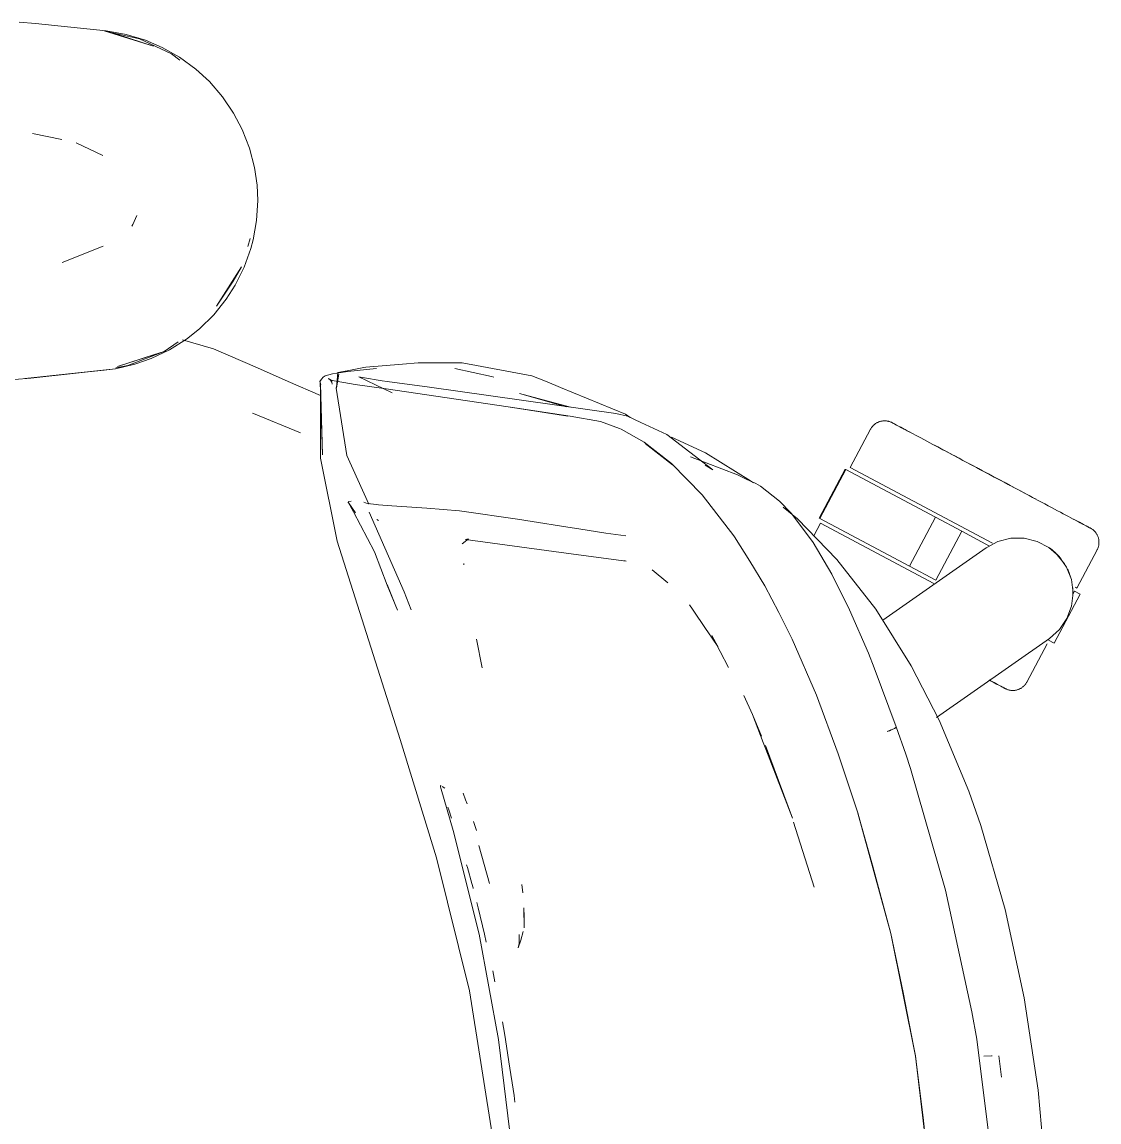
# Model space of a CAD drawing. Header units: millimetres. Extents: x 155927 to 326028, y -36033 to 97293.
# Drawn here: x 165830 to 166102.9, y 10483.5 to 10762 of the extents above; entities that cross this region are included whole.
import ezdxf

# ---------------------------------------------------------------- set-up
doc = ezdxf.new("R2010")
doc.units = ezdxf.units.MM
doc.header["$MEASUREMENT"] = 0
doc.layers.add('G-IMPT', color=8, linetype='CONTINUOUS', lineweight=9)
doc.layers.add('I-FURN', color=8, linetype='CONTINUOUS', lineweight=9)

msp = doc.modelspace()

# ---------------------------------------------------------------- linework, layer by layer
at = {"layer": 'G-IMPT'}
for p, q in [((165829.34, 10762.02), (165833.47, 10761.68)), ((165833.47, 10761.68), (165851.4, 10759.77)), ((165850.88, 10759.77), (165863.35, 10755.94)), ((165850.88, 10759.77), (165854.2, 10758.85)), ((165851.4, 10759.77), (165856.44, 10758.88)), ((165859.85, 10757.73), (165851.45, 10759.64)), ((165863.35, 10755.94), (165854.2, 10758.85)), ((165861.3, 10757.41), (165856.44, 10758.88)), ((165859.85, 10757.73), (165867.92, 10753.99)), ((165865.54, 10755.6), (165861.3, 10757.41)), ((165865.54, 10755.6), (165869.98, 10753.09)), ((165870.03, 10752.39), (165867.92, 10753.99)), ((165874.07, 10750.09), (165869.98, 10753.09)), ((165874.07, 10750.09), (165877.5, 10746.92)), ((165880.83, 10743.09), (165877.5, 10746.92)), ((165883.66, 10738.92), (165880.83, 10743.09)), ((165883.66, 10738.92), (165885.85, 10734.76)), ((165832.68, 10733.8), (165840.12, 10732.23)), ((165885.85, 10734.76), (165887.68, 10730.05)), ((165850.51, 10728.2), (165843.73, 10731.46)), ((165888.94, 10725.18), (165887.68, 10730.05)), ((165888.94, 10725.18), (165889.59, 10720.67)), ((165889.76, 10716.82), (165889.59, 10720.67)), ((165889.76, 10716.82), (165889.46, 10711.78)), ((165858.13, 10710.77), (165857.83, 10710.32)), ((165859.15, 10712.99), (165858.13, 10710.77)), ((165889.46, 10711.78), (165888.59, 10706.83)), ((165840.18, 10701.1), (165850.61, 10705.25)), ((165887.22, 10705.14), (165887.84, 10707.17)), ((165888.59, 10706.83), (165888.02, 10704.7)), ((165886.31, 10699.93), (165888.02, 10704.7)), ((165885.66, 10700.03), (165879.34, 10690.08)), ((165885.66, 10700.03), (165883.5, 10696.35)), ((165886.31, 10699.93), (165884.07, 10695.42)), ((165883.5, 10696.35), (165879.34, 10690.08)), ((165884.07, 10695.42), (165881.8, 10691.87)), ((165878.61, 10687.9), (165881.8, 10691.87)), ((165878.61, 10687.9), (165875.01, 10684.35)), ((165875.01, 10684.35), (165871.7, 10681.73)), ((165866.05, 10678.6), (165869.63, 10681.02)), ((165867.38, 10679), (165871.7, 10681.73)), ((165878.54, 10679.28), (165870.71, 10681.54)), ((165866.05, 10678.6), (165854.2, 10674.79)), ((165863.35, 10677.7), (165854.2, 10674.79)), ((165856.83, 10675), (165866.05, 10678.6)), ((165867.38, 10679), (165862.79, 10676.81)), ((165866.05, 10678.6), (165863.35, 10677.7)), ((165878.54, 10679.28), (165889.66, 10674.42)), ((165853.7, 10674.2), (165858.66, 10675.36)), ((165853.78, 10674.42), (165856.83, 10675)), ((165862.79, 10676.81), (165858.66, 10675.36)), ((165889.66, 10674.42), (165897.49, 10671)), ((165912.39, 10673.72), (165916.64, 10674.53)), ((165917.11, 10674.58), (165916.64, 10674.53)), ((165926.43, 10675.38), (165917.11, 10674.58)), ((165926.43, 10675.38), (165930.39, 10675.72)), ((165930.39, 10675.72), (165934.56, 10675.72)), ((165941.52, 10675.69), (165934.56, 10675.72)), ((165941.52, 10675.69), (165959.22, 10672.46)), ((165832.26, 10671.85), (165820.87, 10670.86)), ((165853.7, 10674.2), (165830.75, 10671.75)), ((165830.75, 10671.75), (165850.88, 10673.87)), ((165853.7, 10674.2), (165832.26, 10671.85)), ((165853.7, 10674.2), (165850.88, 10673.87)), ((165905.53, 10670.99), (165905.92, 10671.56)), ((165906.3, 10672.06), (165905.92, 10671.56)), ((165906.3, 10672.06), (165906.83, 10672.38)), ((165908.7, 10672.93), (165906.83, 10672.38)), ((165908.19, 10671.34), (165907.68, 10671.73)), ((165908.78, 10671.17), (165907.68, 10671.73)), ((165911.97, 10673.46), (165908.7, 10672.93)), ((165910.3, 10672.87), (165909.61, 10669.29)), ((165909.68, 10669.33), (165910.06, 10673.28)), ((165910.3, 10672.87), (165909.68, 10669.33)), ((165912.39, 10673.72), (165910.06, 10673.28)), ((165911.97, 10673.46), (165912.59, 10673.54)), ((165917.27, 10674.06), (165912.59, 10673.54)), ((165923.83, 10668.14), (165915.4, 10672.14)), ((165915.4, 10672.14), (165916.26, 10672)), ((165916.26, 10672), (165921.28, 10671.17)), ((165917.27, 10674.06), (165919.87, 10674.27)), ((165939.66, 10674.28), (165948.97, 10672.24)), ((165948.97, 10672.24), (165949.54, 10672.09)), ((165959.22, 10672.46), (165963.08, 10670.86)), ((165897.49, 10671), (165905.66, 10667.44)), ((165905.53, 10670.99), (165905.72, 10670.12)), ((165906.14, 10652.43), (165905.56, 10670.87)), ((165905.56, 10670.87), (165905.66, 10670.41)), ((165906.14, 10652.43), (165905.66, 10670.41)), ((165905.7, 10651.54), (165905.66, 10670.41)), ((165905.66, 10670.41), (165905.69, 10670.24)), ((165905.72, 10670.12), (165905.69, 10670.24)), ((165908.78, 10671.17), (165908.16, 10671.34)), ((165908.16, 10671.34), (165914.43, 10670.23)), ((165908.51, 10670.8), (165908.19, 10671.34)), ((165908.51, 10670.8), (165908.58, 10670.3)), ((165912.33, 10652.24), (165909.61, 10669.29)), ((165922.28, 10669.12), (165914.43, 10670.23)), ((165921.28, 10671.17), (165922.58, 10670.95)), ((165953.16, 10664.57), (165922.28, 10669.12)), ((165933.25, 10669.51), (165922.58, 10670.95)), ((165933.25, 10669.51), (165980.46, 10662.84)), ((165966.44, 10669.47), (165963.08, 10670.86)), ((165982.9, 10662.68), (165966.44, 10669.47)), ((165956.04, 10667.96), (165967.93, 10664.61)), ((165956.04, 10667.96), (165968.99, 10664.46)), ((165953.16, 10664.57), (165968.35, 10662.24)), ((165953.76, 10664.47), (165968.92, 10662.17)), ((165953.76, 10664.47), (165968.35, 10662.24)), ((165888.43, 10663), (165888.7, 10662.9)), ((165900.56, 10657.97), (165888.7, 10662.9)), ((165976.59, 10660.87), (165968.92, 10662.17)), ((165981.38, 10659.12), (165976.59, 10660.87)), ((165980.46, 10662.84), (165983.45, 10662.19)), ((165984.07, 10661.9), (165982.9, 10662.68)), ((165986.82, 10660.62), (165983.45, 10662.19)), ((165993.39, 10657.56), (165986.82, 10660.62)), ((165981.38, 10659.12), (165981.81, 10658.91)), ((165987.64, 10655.62), (165981.81, 10658.91)), ((165994.61, 10650.2), (165987.64, 10655.62)), ((165987.87, 10655.29), (165994.82, 10649.89)), ((165987.87, 10655.29), (165991.24, 10652.7)), ((166005.04, 10648.64), (165993.39, 10657.56)), ((166003.16, 10652.93), (165994.53, 10656.91)), ((165912.33, 10652.24), (165917.91, 10639.95)), ((165994.82, 10649.89), (165991.24, 10652.7)), ((166014.6, 10645.81), (166003.16, 10652.93)), ((165909.89, 10630.59), (165905.7, 10651.54)), ((165994.61, 10650.2), (166002.34, 10642.3)), ((165999.39, 10651.87), (166011.3, 10647.36)), ((166005.04, 10648.64), (166003.09, 10649.76)), ((166013.52, 10646.29), (166011.3, 10647.36)), ((166015.96, 10645.12), (166013.52, 10646.29)), ((166014.6, 10645.81), (166015.37, 10645.31)), ((166015.96, 10645.12), (166017.1, 10644.5)), ((166017.1, 10644.5), (166021.96, 10640.64)), ((166002.34, 10642.3), (166010.36, 10631.86)), ((165912.69, 10640.43), (165912.66, 10640.27)), ((165912.72, 10640.56), (165912.69, 10640.43)), ((165912.69, 10640.43), (165914.53, 10637.73)), ((165912.69, 10640.43), (165914.04, 10637.98)), ((165913.41, 10640.71), (165912.72, 10640.56)), ((165916.67, 10640.4), (165917.44, 10640.12)), ((165917.51, 10640.1), (165917.44, 10640.12)), ((165919.97, 10639.82), (165917.51, 10640.1)), ((165919.97, 10639.82), (165920.34, 10639.77)), ((165923.75, 10639.52), (165920.34, 10639.77)), ((165923.75, 10639.52), (165932.59, 10638.89)), ((165940.83, 10638.27), (165932.59, 10638.89)), ((165940.91, 10638.26), (165940.83, 10638.27)), ((165940.91, 10638.26), (165956.13, 10636.05)), ((166024.86, 10637.62), (166021.96, 10640.64)), ((166022.85, 10639.2), (166026.53, 10636.2)), ((165919.32, 10627.87), (165914.04, 10637.98)), ((165926.87, 10617.76), (165917.95, 10637.92)), ((165920.32, 10635.75), (165919.89, 10636.02)), ((165956.13, 10636.05), (165957.68, 10635.8)), ((165957.68, 10635.8), (165969.45, 10633.94)), ((166024.86, 10637.62), (166029.57, 10631.49)), ((166026.53, 10636.2), (166036.48, 10625.9)), ((165971.11, 10633.67), (165969.45, 10633.94)), ((165977.95, 10632.61), (165971.11, 10633.67)), ((165977.95, 10632.61), (165983.02, 10631.87)), ((165925.88, 10580.34), (165909.89, 10630.59)), ((165941.57, 10629.88), (165943.13, 10631.12)), ((165942.43, 10630.99), (165942.69, 10631.04)), ((165969.76, 10627.26), (165942.43, 10630.99)), ((165942.92, 10631.08), (165942.69, 10631.04)), ((166010.36, 10631.86), (166010.53, 10631.61)), ((166014.41, 10625.51), (166010.53, 10631.61)), ((166029.57, 10631.49), (166030.43, 10630.2)), ((166035.17, 10622.2), (166030.43, 10630.2)), ((165919.32, 10627.87), (165922.57, 10619.4)), ((165969.76, 10627.26), (165983.12, 10625.48)), ((165941.93, 10624.93), (165941.97, 10624.58)), ((165983.12, 10625.48), (165982.64, 10625.62)), ((166014.41, 10625.51), (166018.18, 10619.28)), ((166046.29, 10613.3), (166036.48, 10625.9)), ((165993.61, 10619.98), (165989.71, 10623.32)), ((166039.47, 10613.59), (166035.17, 10622.2)), ((166039.69, 10613.15), (166035.17, 10622.2)), ((166035.17, 10622.2), (166035.47, 10621.6)), ((166039.69, 10613.15), (166035.47, 10621.6)), ((165924.59, 10614.5), (165922.57, 10619.61)), ((165922.57, 10619.61), (165923.91, 10616.23)), ((165922.57, 10619.4), (165924.59, 10614.5)), ((166021.75, 10612.49), (166018.18, 10619.28)), ((165928.61, 10613.18), (165926.87, 10617.76)), ((165924.59, 10614.5), (165925.15, 10613.09)), ((165999.89, 10613.34), (165999.14, 10614.45)), ((166003.38, 10608.21), (165999.89, 10613.34)), ((166039.47, 10613.59), (166039.69, 10613.15)), ((166039.69, 10613.15), (166044.47, 10602.19)), ((166046.29, 10613.3), (166055.26, 10599.01)), ((166021.75, 10612.49), (166025.14, 10605.76)), ((166003.78, 10607.63), (166003.38, 10608.21)), ((166006.33, 10603.88), (166003.78, 10607.63)), ((165946.6, 10598.46), (165945.19, 10605.71)), ((166006.33, 10603.88), (166004.83, 10606.65)), ((166009.02, 10598.55), (166004.83, 10606.65)), ((166031.32, 10591.54), (166025.14, 10605.76)), ((166044.47, 10602.19), (166045.95, 10598.51)), ((166045.95, 10598.51), (166051.52, 10583.54)), ((166055.26, 10599.01), (166062.36, 10585.23)), ((166012.89, 10591.5), (166015.08, 10586.66)), ((166031.32, 10591.54), (166036.78, 10576.66)), ((166015.08, 10586.66), (166017.39, 10581.21)), ((166015.08, 10586.66), (166017.81, 10579.58)), ((166069.87, 10567.26), (166062.36, 10585.23)), ((166050.25, 10582.76), (166049.19, 10582.34)), ((166049.19, 10582.34), (166049.79, 10582.56)), ((166050.25, 10582.76), (166049.79, 10582.56)), ((166050.25, 10582.76), (166051.08, 10583.14)), ((166050.25, 10582.76), (166050.9, 10583.04)), ((166050.9, 10583.04), (166051.08, 10583.14)), ((166051.48, 10583.41), (166051.08, 10583.14)), ((166051.08, 10583.14), (166051.47, 10583.37)), ((166051.48, 10583.41), (166051.47, 10583.37)), ((166051.48, 10583.41), (166051.48, 10583.55)), ((166051.48, 10583.55), (166053.89, 10576.61)), ((166051.52, 10583.54), (166051.48, 10583.41)), ((165925.88, 10580.34), (165935.07, 10550.37)), ((166018.47, 10577.85), (166017.81, 10579.58)), ((166025.19, 10560.4), (166018.37, 10578.81)), ((166025.19, 10560.4), (166018.47, 10577.85)), ((166041.78, 10561.74), (166036.78, 10576.66)), ((166055.08, 10573.01), (166053.89, 10576.61)), ((166064.02, 10542.18), (166055.08, 10573.01)), ((165936.11, 10568.78), (165936.03, 10568.54)), ((165936.03, 10568.54), (165936.08, 10568.32)), ((165936.08, 10568.32), (165936.16, 10568.02)), ((165936.16, 10568.02), (165936.22, 10567.75)), ((165939.3, 10557.32), (165936.22, 10567.75)), ((165937.12, 10568), (165936.51, 10568.39)), ((165937.12, 10568), (165936.91, 10568.15)), ((165942.42, 10565.07), (165941.81, 10566.73)), ((166072.95, 10558.52), (166069.87, 10567.26)), ((165938.14, 10562.52), (165937.89, 10563.18)), ((165942.42, 10565.07), (165942.8, 10564.06)), ((165938.14, 10562.52), (165938.88, 10560.42)), ((166045.51, 10548.49), (166041.74, 10561.65)), ((166050.17, 10531.24), (166041.74, 10561.65)), ((166050.17, 10531.24), (166041.78, 10561.74)), ((165945.14, 10557.31), (165944.41, 10559.53)), ((166030.72, 10542.93), (166025.46, 10559.41)), ((166072.95, 10558.52), (166079.12, 10537.28)), ((165945.84, 10531), (165939.3, 10557.32)), ((165945.79, 10553.46), (165948.49, 10543.83)), ((165943.38, 10516.69), (165935.07, 10550.37)), ((165942.88, 10547.89), (165942.67, 10548.58)), ((165943.99, 10543.9), (165942.88, 10547.89)), ((166030.72, 10542.93), (166029.64, 10546.36)), ((166045.51, 10548.49), (166050.17, 10531.24)), ((165943.99, 10543.9), (165944.31, 10542.76)), ((165956.87, 10541.5), (165956.65, 10543.6)), ((165944.31, 10542.76), (165944.36, 10542.58)), ((166064.02, 10542.18), (166070.69, 10511.39)), ((165945.61, 10537.74), (165945.27, 10539.03)), ((165945.61, 10537.74), (165947.16, 10530.99)), ((165957.27, 10532.65), (165957.18, 10537.71)), ((165957.18, 10537.71), (165957.26, 10535.44)), ((165957.27, 10532.65), (165957.26, 10535.44)), ((166079.12, 10537.28), (166083.93, 10514.92)), ((165945.84, 10531), (165950.77, 10504.33)), ((165947.62, 10529.01), (165947.16, 10530.99)), ((165955.73, 10527.6), (165956.42, 10529.55)), ((165955.95, 10528.64), (165955.98, 10530.95)), ((165955.99, 10530.81), (165955.98, 10530.95)), ((165956.42, 10529.55), (165957.02, 10531.7)), ((166050.17, 10531.24), (166056.34, 10500.11)), ((166050.17, 10531.24), (166053.24, 10516.22)), ((166050.17, 10531.24), (166056.34, 10500.19)), ((165955.95, 10528.64), (165955.73, 10527.6)), ((165949.82, 10518.97), (165949.28, 10521.78)), ((165943.38, 10516.69), (165949.38, 10478.77)), ((166056.34, 10500.11), (166053.24, 10516.22)), ((166083.93, 10514.92), (166087.43, 10491.5)), ((166071.88, 10504.47), (166070.69, 10511.39)), ((165951.74, 10508.86), (165952.3, 10505.96)), ((165952.55, 10504.33), (165952.3, 10505.96)), ((166075.69, 10474.3), (166071.88, 10504.47)), ((165950.77, 10504.33), (165954.07, 10477.42)), ((165953.4, 10498.71), (165952.55, 10504.33)), ((166060.16, 10468.6), (166056.34, 10500.19)), ((166060.13, 10468.56), (166056.34, 10500.11)), ((166056.34, 10500.11), (166058.28, 10484.64)), ((166073.67, 10500.16), (166075.76, 10500.23)), ((166075.76, 10500.23), (166075.65, 10500.23)), ((166077.52, 10500.2), (166078.17, 10494.78)), ((165953.4, 10498.71), (165954.69, 10490.18)), ((166087.43, 10491.5), (166089.69, 10465.93)), ((165954.69, 10490.18), (165954.87, 10488.52)), ((166060.13, 10468.56), (166058.28, 10484.64))]:
    msp.add_line(p, q, dxfattribs=at)
at = {"layer": 'I-FURN'}
for p, q in [((166046.41, 10660.41), (166046.55, 10660.49)), ((166046.55, 10660.49), (166046.69, 10660.57)), ((166046.69, 10660.57), (166046.83, 10660.64)), ((166046.83, 10660.64), (166046.98, 10660.71)), ((166046.98, 10660.71), (166047.13, 10660.77)), ((166047.13, 10660.77), (166047.28, 10660.82)), ((166047.28, 10660.82), (166047.44, 10660.87)), ((166047.44, 10660.87), (166047.59, 10660.91)), ((166047.59, 10660.91), (166047.75, 10660.95)), ((166047.75, 10660.95), (166047.91, 10660.98)), ((166047.91, 10660.98), (166048.07, 10661)), ((166048.07, 10661), (166048.23, 10661.02)), ((166048.23, 10661.02), (166048.39, 10661.03)), ((166048.39, 10661.03), (166048.55, 10661.03)), ((166048.55, 10661.03), (166048.71, 10661.03)), ((166048.71, 10661.03), (166048.87, 10661.02)), ((166048.87, 10661.02), (166049.03, 10661)), ((166049.03, 10661), (166049.19, 10660.98)), ((166049.19, 10660.98), (166049.35, 10660.95)), ((166049.35, 10660.95), (166049.51, 10660.92)), ((166049.51, 10660.92), (166049.66, 10660.87)), ((166049.66, 10660.87), (166049.82, 10660.83)), ((166049.82, 10660.83), (166049.97, 10660.77)), ((166049.97, 10660.77), (166050.12, 10660.71)), ((166050.12, 10660.71), (166050.27, 10660.65)), ((166050.27, 10660.65), (166050.41, 10660.58)), ((166050.41, 10660.58), (166050.45, 10660.56)), ((166050.45, 10660.56), (166050.47, 10660.55)), ((166050.46, 10660.55), (166050.45, 10660.56)), ((166050.5, 10660.53), (166050.46, 10660.55)), ((166050.47, 10660.55), (166050.53, 10660.51)), ((166050.58, 10660.49), (166050.5, 10660.53)), ((166050.53, 10660.51), (166050.63, 10660.46)), ((166050.7, 10660.42), (166050.58, 10660.49)), ((166050.63, 10660.46), (166050.77, 10660.39)), ((166050.86, 10660.34), (166050.7, 10660.42)), ((166045, 10658.89), (166039.85, 10649.21)), ((166045, 10658.89), (166045.08, 10659.03)), ((166045.08, 10659.03), (166045.16, 10659.17)), ((166045.16, 10659.17), (166045.25, 10659.3)), ((166045.25, 10659.3), (166045.35, 10659.43)), ((166045.35, 10659.43), (166045.45, 10659.56)), ((166045.45, 10659.56), (166045.55, 10659.68)), ((166045.55, 10659.68), (166045.66, 10659.8)), ((166045.66, 10659.8), (166045.78, 10659.91)), ((166045.78, 10659.91), (166045.89, 10660.02)), ((166045.89, 10660.02), (166046.02, 10660.13)), ((166046.02, 10660.13), (166046.14, 10660.23)), ((166046.14, 10660.23), (166046.28, 10660.32)), ((166046.28, 10660.32), (166046.41, 10660.41)), ((166050.77, 10660.39), (166050.95, 10660.29)), ((166051.07, 10660.23), (166050.86, 10660.34)), ((166050.95, 10660.29), (166051.17, 10660.17)), ((166051.31, 10660.1), (166051.07, 10660.23)), ((166051.17, 10660.17), (166051.43, 10660.04)), ((166051.58, 10659.95), (166051.31, 10660.1)), ((166051.43, 10660.04), (166051.73, 10659.88)), ((166051.9, 10659.79), (166051.58, 10659.95)), ((166051.73, 10659.88), (166052.06, 10659.7)), ((166052.26, 10659.6), (166051.9, 10659.79)), ((166052.06, 10659.7), (166052.43, 10659.5)), ((166052.65, 10659.39), (166052.26, 10659.6)), ((166052.43, 10659.5), (166052.84, 10659.28)), ((166053.08, 10659.16), (166052.65, 10659.39)), ((166052.84, 10659.28), (166053.29, 10659.05)), ((166053.55, 10658.91), (166053.08, 10659.16)), ((166053.29, 10659.05), (166053.77, 10658.79)), ((166054.05, 10658.64), (166053.55, 10658.91)), ((166053.77, 10658.79), (166054.29, 10658.52)), ((166054.58, 10658.36), (166054.05, 10658.64)), ((166054.29, 10658.52), (166054.84, 10658.22)), ((166055.15, 10658.06), (166054.58, 10658.36)), ((166054.84, 10658.22), (166055.43, 10657.91)), ((166055.75, 10657.74), (166055.15, 10658.06)), ((166056.39, 10657.4), (166055.75, 10657.74)), ((166057.05, 10657.05), (166056.39, 10657.4)), ((166057.75, 10656.68), (166057.05, 10657.05)), ((166058.47, 10656.29), (166057.75, 10656.68)), ((166059.22, 10655.9), (166058.47, 10656.29)), ((166059.99, 10655.48), (166059.22, 10655.9)), ((166060.79, 10655.06), (166059.99, 10655.48)), ((166061.62, 10654.62), (166060.79, 10655.06)), ((166061.17, 10654.86), (166062.01, 10654.41)), ((166062.47, 10654.17), (166061.62, 10654.62)), ((166062.01, 10654.41), (166062.86, 10653.96)), ((166063.33, 10653.71), (166062.47, 10654.17)), ((166062.86, 10653.96), (166063.74, 10653.49)), ((166064.22, 10653.24), (166063.33, 10653.71)), ((166063.74, 10653.49), (166064.64, 10653.02)), ((166065.13, 10652.75), (166064.22, 10653.24)), ((166064.64, 10653.02), (166065.55, 10652.53)), ((166066.05, 10652.26), (166065.13, 10652.75)), ((166065.55, 10652.53), (166066.48, 10652.04)), ((166066.99, 10651.76), (166066.05, 10652.26)), ((166066.48, 10652.04), (166067.42, 10651.53)), ((166067.94, 10651.26), (166066.99, 10651.76)), ((166067.42, 10651.53), (166068.38, 10651.02)), ((166068.9, 10650.75), (166067.94, 10651.26)), ((166068.38, 10651.02), (166069.35, 10650.51)), ((166069.88, 10650.23), (166068.9, 10650.75)), ((166069.35, 10650.51), (166070.33, 10649.99)), ((166070.86, 10649.71), (166069.88, 10650.23)), ((166070.33, 10649.99), (166071.32, 10649.46)), ((166071.85, 10649.18), (166070.86, 10649.71)), ((166071.32, 10649.46), (166072.31, 10648.94)), ((166038.56, 10648.76), (166031.98, 10636.4)), ((166032.15, 10636.31), (166038.73, 10648.67)), ((166038.73, 10648.67), (166061.44, 10636.6)), ((166075.9, 10630.04), (166039.85, 10649.21)), ((166072.85, 10648.65), (166071.85, 10649.18)), ((166072.31, 10648.94), (166073.31, 10648.4)), ((166073.85, 10648.12), (166072.85, 10648.65)), ((166073.31, 10648.4), (166074.31, 10647.87)), ((166074.85, 10647.58), (166073.85, 10648.12)), ((166074.31, 10647.87), (166075.32, 10647.34)), ((166075.86, 10647.05), (166074.85, 10647.58)), ((166075.32, 10647.34), (166076.32, 10646.8)), ((166076.86, 10646.51), (166075.86, 10647.05)), ((166076.32, 10646.8), (166077.33, 10646.27)), ((166077.87, 10645.98), (166076.86, 10646.51)), ((166077.33, 10646.27), (166078.33, 10645.74)), ((166078.87, 10645.45), (166077.87, 10645.98)), ((166078.33, 10645.74), (166079.32, 10645.21)), ((166079.86, 10644.92), (166078.87, 10645.45)), ((166079.32, 10645.21), (166080.32, 10644.68)), ((166080.85, 10644.4), (166079.86, 10644.92)), ((166080.32, 10644.68), (166081.3, 10644.16)), ((166081.83, 10643.87), (166080.85, 10644.4)), ((166081.3, 10644.16), (166082.27, 10643.64)), ((166082.79, 10643.36), (166081.83, 10643.87)), ((166082.27, 10643.64), (166083.24, 10643.12)), ((166083.75, 10642.85), (166082.79, 10643.36)), ((166083.24, 10643.12), (166084.19, 10642.62)), ((166084.7, 10642.35), (166083.75, 10642.85)), ((166084.19, 10642.62), (166085.13, 10642.12)), ((166085.63, 10641.85), (166084.7, 10642.35)), ((166085.13, 10642.12), (166086.05, 10641.63)), ((166086.54, 10641.37), (166085.63, 10641.85)), ((166086.05, 10641.63), (166086.95, 10641.15)), ((166087.44, 10640.89), (166086.54, 10641.37)), ((166088.31, 10640.43), (166087.44, 10640.89)), ((166089.17, 10639.97), (166088.31, 10640.43)), ((166090, 10639.53), (166089.17, 10639.97)), ((166090.82, 10639.09), (166090, 10639.53)), ((166091.6, 10638.68), (166090.82, 10639.09)), ((166092.37, 10638.27), (166091.6, 10638.68)), ((166093.1, 10637.88), (166092.37, 10638.27)), ((166054.86, 10624.23), (166032.15, 10636.31)), ((166054.86, 10624.23), (166061.44, 10636.6)), ((166061.44, 10636.6), (166068.08, 10633.06)), ((166093.81, 10637.5), (166093.1, 10637.88)), ((166094.49, 10637.14), (166093.81, 10637.5)), ((166095.13, 10636.8), (166094.49, 10637.14)), ((166095.75, 10636.47), (166095.13, 10636.8)), ((166096.33, 10636.16), (166095.75, 10636.47)), ((166096.02, 10636.33), (166096.59, 10636.02)), ((166096.89, 10635.87), (166096.33, 10636.16)), ((166096.59, 10636.02), (166097.13, 10635.74)), ((166097.4, 10635.59), (166096.89, 10635.87)), ((166097.13, 10635.74), (166097.63, 10635.47)), ((166097.88, 10635.34), (166097.4, 10635.59)), ((166097.63, 10635.47), (166098.09, 10635.22)), ((166032.34, 10635.08), (166030.66, 10631.92)), ((166061.03, 10619.82), (166032.34, 10635.08)), ((166061.5, 10620.7), (166068.08, 10633.06)), ((166068.08, 10633.06), (166075.13, 10629.31)), ((166098.33, 10635.1), (166097.88, 10635.34)), ((166098.09, 10635.22), (166098.52, 10635)), ((166098.74, 10634.88), (166098.33, 10635.1)), ((166098.52, 10635), (166098.92, 10634.79)), ((166099.11, 10634.68), (166098.74, 10634.88)), ((166098.92, 10634.79), (166099.27, 10634.6)), ((166099.45, 10634.5), (166099.11, 10634.68)), ((166099.27, 10634.6), (166099.59, 10634.43)), ((166099.75, 10634.35), (166099.45, 10634.5)), ((166099.59, 10634.43), (166099.87, 10634.28)), ((166100, 10634.21), (166099.75, 10634.35)), ((166099.87, 10634.28), (166100.11, 10634.15)), ((166100.22, 10634.09), (166100, 10634.21)), ((166100.11, 10634.15), (166100.31, 10634.05)), ((166100.4, 10634), (166100.22, 10634.09)), ((166100.31, 10634.05), (166100.47, 10633.96)), ((166100.54, 10633.92), (166100.4, 10634)), ((166100.47, 10633.96), (166100.6, 10633.9)), ((166100.64, 10633.87), (166100.54, 10633.92)), ((166100.6, 10633.9), (166100.68, 10633.85)), ((166100.7, 10633.84), (166100.64, 10633.87)), ((166100.68, 10633.85), (166100.72, 10633.83)), ((166100.72, 10633.83), (166100.7, 10633.84)), ((166100.72, 10633.83), (166100.87, 10633.75)), ((166100.72, 10633.83), (166100.72, 10633.83)), ((166100.87, 10633.75), (166101, 10633.66)), ((166101, 10633.66), (166101.14, 10633.57)), ((166101.14, 10633.57), (166101.27, 10633.48)), ((166101.27, 10633.48), (166101.39, 10633.38)), ((166101.39, 10633.38), (166101.52, 10633.27)), ((166101.52, 10633.27), (166101.63, 10633.16)), ((166101.63, 10633.16), (166101.75, 10633.05)), ((166101.75, 10633.05), (166101.86, 10632.93)), ((166101.86, 10632.93), (166101.96, 10632.81)), ((166101.96, 10632.81), (166102.06, 10632.68)), ((166102.06, 10632.68), (166102.15, 10632.55)), ((166074.27, 10628.85), (166077.25, 10630.44)), ((166077.25, 10630.44), (166080.52, 10631.27)), ((166080.52, 10631.27), (166083.89, 10631.29)), ((166083.89, 10631.29), (166087.17, 10630.5)), ((166087.17, 10630.5), (166090.17, 10628.96)), ((166102.15, 10632.55), (166102.24, 10632.42)), ((166102.24, 10632.42), (166102.33, 10632.28)), ((166102.33, 10632.28), (166102.4, 10632.14)), ((166102.4, 10632.14), (166102.48, 10631.99)), ((166102.48, 10631.99), (166102.54, 10631.84)), ((166102.54, 10631.84), (166102.6, 10631.7)), ((166102.6, 10631.7), (166102.66, 10631.54)), ((166102.66, 10631.54), (166102.7, 10631.39)), ((166102.7, 10631.39), (166102.75, 10631.23)), ((166102.75, 10631.23), (166102.78, 10631.08)), ((166102.78, 10631.08), (166102.81, 10630.92)), ((166102.81, 10630.92), (166102.83, 10630.76)), ((166102.84, 10629.79), (166102.81, 10629.63)), ((166102.83, 10630.76), (166102.85, 10630.6)), ((166102.85, 10629.95), (166102.84, 10629.79)), ((166102.85, 10630.6), (166102.86, 10630.44)), ((166102.86, 10630.11), (166102.85, 10629.95)), ((166102.86, 10630.44), (166102.86, 10630.28)), ((166102.86, 10630.28), (166102.86, 10630.11)), ((166048.09, 10610.52), (166074.27, 10628.85)), ((166090.17, 10628.96), (166092.71, 10626.74)), ((166091.87, 10627.6), (166090.45, 10628.75)), ((166094.16, 10624.81), (166091.87, 10627.6)), ((166097.24, 10618.69), (166102.39, 10628.38)), ((166102.41, 10628.41), (166102.39, 10628.38)), ((166102.48, 10628.56), (166102.41, 10628.41)), ((166102.55, 10628.71), (166102.48, 10628.56)), ((166102.61, 10628.86), (166102.55, 10628.71)), ((166102.66, 10629.01), (166102.61, 10628.86)), ((166102.71, 10629.16), (166102.66, 10629.01)), ((166102.75, 10629.32), (166102.71, 10629.16)), ((166102.78, 10629.48), (166102.75, 10629.32)), ((166102.81, 10629.63), (166102.78, 10629.48)), ((166061.5, 10620.7), (166054.86, 10624.23)), ((166092.71, 10626.74), (166094.64, 10623.97)), ((166094.64, 10623.97), (166095.86, 10620.83)), ((166095.86, 10620.83), (166096.29, 10617.48)), ((166097.24, 10618.69), (166096.87, 10618.89)), ((166091.48, 10604.76), (166098.05, 10617.13)), ((166096.29, 10617.48), (166095.9, 10614.13)), ((166096.66, 10617.87), (166096.26, 10617.11)), ((166096.74, 10617.82), (166096.66, 10617.87)), ((166096.66, 10617.87), (166098.05, 10617.13)), ((166095.9, 10614.13), (166094.73, 10610.97)), ((166094.73, 10610.97), (166092.83, 10608.18)), ((166092.83, 10608.18), (166090.32, 10605.92)), ((166090.32, 10605.92), (166061.73, 10585.91)), ((166091.48, 10604.76), (166090.09, 10605.51)), ((166090.09, 10605.51), (166090.17, 10605.46)), ((166084.58, 10594.88), (166089.73, 10604.56)), ((166075, 10595.41), (166075.53, 10595.12)), ((166075.81, 10594.98), (166075.29, 10595.25)), ((166075.53, 10595.12), (166076.03, 10594.86)), ((166076.29, 10594.72), (166075.81, 10594.98)), ((166076.03, 10594.86), (166076.5, 10594.61)), ((166076.73, 10594.48), (166076.29, 10594.72)), ((166076.5, 10594.61), (166076.93, 10594.38)), ((166077.14, 10594.27), (166076.73, 10594.48)), ((166076.93, 10594.38), (166077.32, 10594.17)), ((166077.52, 10594.07), (166077.14, 10594.27)), ((166077.32, 10594.17), (166077.68, 10593.98)), ((166077.85, 10593.89), (166077.52, 10594.07)), ((166077.68, 10593.98), (166077.99, 10593.81)), ((166078.15, 10593.73), (166077.85, 10593.89)), ((166077.99, 10593.81), (166078.27, 10593.67)), ((166078.41, 10593.59), (166078.15, 10593.73)), ((166078.27, 10593.67), (166078.51, 10593.54)), ((166078.63, 10593.48), (166078.41, 10593.59)), ((166083.56, 10593.64), (166083.43, 10593.54)), ((166083.69, 10593.74), (166083.56, 10593.64)), ((166083.8, 10593.85), (166083.69, 10593.74)), ((166083.92, 10593.97), (166083.8, 10593.85)), ((166084.03, 10594.09), (166083.92, 10593.97)), ((166084.13, 10594.21), (166084.03, 10594.09)), ((166084.23, 10594.33), (166084.13, 10594.21)), ((166084.33, 10594.46), (166084.23, 10594.33)), ((166084.42, 10594.6), (166084.33, 10594.46)), ((166084.5, 10594.74), (166084.42, 10594.6)), ((166084.58, 10594.88), (166084.5, 10594.74)), ((166078.51, 10593.54), (166078.72, 10593.43)), ((166078.81, 10593.38), (166078.63, 10593.48)), ((166078.72, 10593.43), (166078.88, 10593.34)), ((166078.95, 10593.31), (166078.81, 10593.38)), ((166078.88, 10593.34), (166079, 10593.28)), ((166079.05, 10593.25), (166078.95, 10593.31)), ((166079, 10593.28), (166079.08, 10593.24)), ((166079.11, 10593.22), (166079.05, 10593.25)), ((166079.08, 10593.24), (166079.12, 10593.21)), ((166079.13, 10593.21), (166079.11, 10593.22)), ((166079.12, 10593.21), (166079.13, 10593.21)), ((166079.17, 10593.19), (166079.13, 10593.21)), ((166079.31, 10593.12), (166079.17, 10593.19)), ((166079.46, 10593.05), (166079.31, 10593.12)), ((166079.61, 10592.99), (166079.46, 10593.05)), ((166079.76, 10592.94), (166079.61, 10592.99)), ((166079.92, 10592.89), (166079.76, 10592.94)), ((166080.07, 10592.85), (166079.92, 10592.89)), ((166080.23, 10592.82), (166080.07, 10592.85)), ((166080.39, 10592.79), (166080.23, 10592.82)), ((166080.55, 10592.77), (166080.39, 10592.79)), ((166080.71, 10592.75), (166080.55, 10592.77)), ((166080.87, 10592.74), (166080.71, 10592.75)), ((166081.03, 10592.74), (166080.87, 10592.74)), ((166081.19, 10592.74), (166081.03, 10592.74)), ((166081.35, 10592.75), (166081.19, 10592.74)), ((166081.51, 10592.77), (166081.35, 10592.75)), ((166081.67, 10592.79), (166081.51, 10592.77)), ((166081.83, 10592.82), (166081.67, 10592.79)), ((166081.99, 10592.86), (166081.83, 10592.82)), ((166082.14, 10592.9), (166081.99, 10592.86)), ((166082.3, 10592.95), (166082.14, 10592.9)), ((166082.45, 10593), (166082.3, 10592.95)), ((166082.6, 10593.06), (166082.45, 10593)), ((166082.75, 10593.13), (166082.6, 10593.06)), ((166082.89, 10593.2), (166082.75, 10593.13)), ((166083.03, 10593.28), (166082.89, 10593.2)), ((166083.17, 10593.36), (166083.03, 10593.28)), ((166083.3, 10593.45), (166083.17, 10593.36)), ((166083.43, 10593.54), (166083.3, 10593.45))]:
    msp.add_line(p, q, dxfattribs=at)
for points in [[(166092.22, 10627.26), (166092.62, 10626.86), (166092.99, 10626.44), (166093.32, 10626.02)], [(166096.19, 10618.92), (166096.23, 10618.55), (166096.27, 10617.88), (166096.26, 10617.34), (166096.26, 10617.11)]]:
    msp.add_open_spline(points, degree=3, dxfattribs=at)
msp.add_open_spline([(166094.93, 10623.42), (166095, 10623.26), (166095.29, 10622.62), (166095.52, 10622), (166095.66, 10621.53)], degree=3, knots=[-0.5319761, -0.5319761, -0.5319761, -0.5319761, -0.5, -0.4, -0.4, -0.4, -0.4], dxfattribs=at)

doc.saveas('drawing.dxf')
